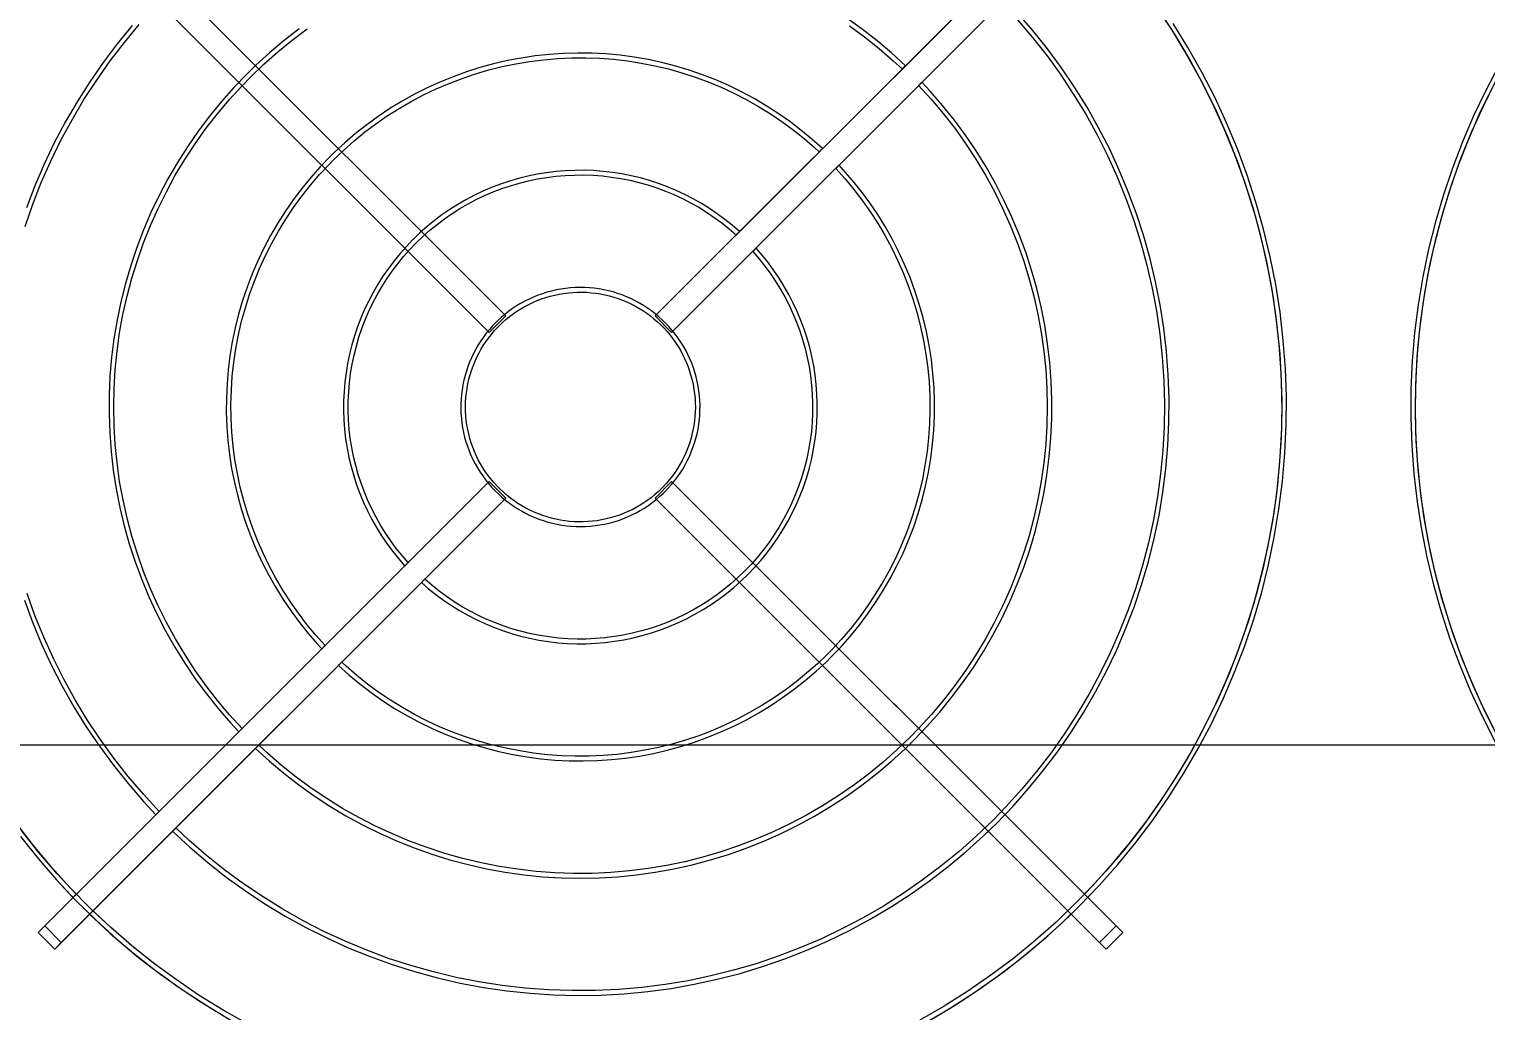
# Model space of a CAD drawing. Header units: millimetres. Extents: x -21807 to 22087, y 36760 to 60640.
# Drawn here: x -6508 to -5887, y 59189 to 59608 of the extents above; entities that cross this region are included whole.
import ezdxf

# ---------------------------------------------------------------- set-up
doc = ezdxf.new("R2010")
doc.units = ezdxf.units.MM
for name, color, linetype, lineweight in [('A-ANNO-DIMS', 7, 'Continuous', 9), ('A-ANNO-DIMS-110', 7, 'Continuous', 9), ('M-EQPM', 7, 'Continuous', 5)]:
    doc.layers.add(name, color=color, linetype=linetype, lineweight=lineweight)
doc.styles.add('Arial_1', font='arial.ttf', dxfattribs={"width": 0.8, "height": 220})
doc.dimstyles.new('AK_DIM_2_0_Arial', dxfattribs={"dimscale": 304.8, "dimtxt": 224.457068, "dimasz": 0.180446, "dimexe": 0.360892, "dimexo": 0.360892, "dimgap": 0.036089, "dimtad": 1, "dimdec": 0, "dimzin": 0, "dimdsep": 46, "dimtxsty": 'Arial_1', "dimblk1": 'OBLIQUE', "dimblk2": 'OBLIQUE', "dimsah": 1, "dimcen": 0.09, "dimadec": 0, "dimazin": 0, "dimtfac": 1, "dimtdec": 4, "dimtix": 1, "dimtmove": 0, "dimatfit": 3, "dimfxl": 1, "dimtvp": 1, "dimtolj": 1, "dimtzin": 0, "dimarcsym": 2})

# ---------------------------------------------------------------- blocks, each defined once
blk = doc.blocks.new('DanNong_VRV - OD-A-1-1235631-MẶT BẰNG HỆ THỐNG GIÓ CẤP AHU')
at = {"layer": 'M-EQPM'}
for p, q in [((-666.65, 419.45), (-474.32, 227.11)), ((-474.32, 227.11), (-663.82, 416.62)), ((-410.68, 227.11), (-218.35, 419.45)), ((-221.18, 416.62), (-410.68, 227.11)), ((-481.39, 220.04), (-673.72, 412.38)), ((-211.28, 412.38), (-403.61, 220.04)), ((-670.9, 409.55), (-481.39, 220.04)), ((-403.61, 220.04), (-214.1, 409.55)), ((-474.32, 227.11), (-481.39, 220.04)), ((-474.32, 227.11), (-481.39, 220.04)), ((-403.61, 220.04), (-410.68, 227.11)), ((-410.68, 227.11), (-403.61, 220.04)), ((-673.72, -35.93), (-481.39, 156.4)), ((-481.39, 156.4), (-670.9, -33.1)), ((-474.32, 149.33), (-481.39, 156.4)), ((-481.39, 156.4), (-474.32, 149.33)), ((-403.61, 156.4), (-410.68, 149.33)), ((-403.61, 156.4), (-410.68, 149.33)), ((-214.1, -33.1), (-403.61, 156.4)), ((-403.61, 156.4), (-211.28, -35.93)), ((-474.32, 149.33), (-666.65, -43)), ((-663.82, -40.17), (-474.32, 149.33)), ((-218.35, -43), (-410.68, 149.33)), ((-410.68, 149.33), (-221.18, -40.17)), ((-670.9, -33.1), (-673.72, -35.93)), ((-673.72, -35.93), (-666.65, -43)), ((-673.72, -35.93), (-666.65, -43)), ((-670.9, -33.1), (-663.82, -40.17)), ((-670.9, -33.1), (-663.82, -40.17)), ((-214.1, -33.1), (-221.18, -40.17)), ((-214.1, -33.1), (-221.18, -40.17)), ((-218.35, -43), (-211.28, -35.93)), ((-211.28, -35.93), (-218.35, -43)), ((-211.28, -35.93), (-214.1, -33.1)), ((-666.65, -43), (-663.82, -40.17)), ((-221.18, -40.17), (-218.35, -43))]:
    blk.add_line(p, q, dxfattribs=at)
at = {"layer": 'M-EQPM', "flags": 128}
for points in [[(-229.66, -24.62), (-221.32, -15.94), (-213.33, -6.93), (-205.71, 2.39), (-198.47, 12.01), (-191.62, 21.91), (-185.17, 32.08), (-179.13, 42.49), (-173.51, 53.14), (-168.33, 64), (-163.58, 75.07), (-159.28, 86.31), (-155.43, 97.72), (-152.04, 109.27), (-149.11, 120.95), (-146.66, 132.74), (-144.68, 144.61), (-143.17, 156.56), (-142.14, 168.55), (-141.6, 180.58), (-141.53, 192.62), (-141.95, 204.65), (-142.85, 216.66), (-144.22, 228.62), (-146.08, 240.51), (-148.4, 252.32), (-151.2, 264.03), (-154.47, 275.62), (-158.19, 287.07), (-162.37, 298.36), (-167, 309.47), (-172.07, 320.39), (-177.57, 331.1), (-183.5, 341.58), (-189.84, 351.82)], [(-229.66, -24.62), (-221.32, -15.94), (-213.33, -6.93), (-205.71, 2.39), (-198.47, 12.01), (-191.62, 21.91), (-185.17, 32.08), (-179.13, 42.49), (-173.51, 53.14), (-168.33, 64), (-163.58, 75.07), (-159.28, 86.31), (-155.43, 97.72), (-152.04, 109.27), (-149.11, 120.95), (-146.66, 132.74), (-144.68, 144.61), (-143.17, 156.56), (-142.14, 168.55), (-141.6, 180.58), (-141.53, 192.62), (-141.95, 204.65), (-142.85, 216.66), (-144.22, 228.62), (-146.08, 240.51), (-148.4, 252.32), (-151.2, 264.03), (-154.47, 275.62), (-158.19, 287.07), (-162.37, 298.36), (-167, 309.47), (-172.07, 320.39), (-177.57, 331.1), (-183.5, 341.58), (-189.84, 351.82)], [(-195.08, 356.11), (-188.57, 346.08), (-182.46, 335.8), (-176.77, 325.28), (-171.5, 314.55), (-166.66, 303.61), (-162.27, 292.49), (-158.32, 281.2), (-154.83, 269.76), (-151.8, 258.19), (-149.24, 246.51), (-147.14, 234.74), (-145.52, 222.89), (-144.37, 210.98), (-143.7, 199.04), (-143.5, 187.08), (-143.79, 175.13), (-144.55, 163.19), (-145.79, 151.3), (-147.5, 139.46), (-149.69, 127.71), (-152.34, 116.04), (-155.46, 104.5), (-159.04, 93.09), (-163.07, 81.83), (-167.55, 70.74), (-172.47, 59.84), (-177.82, 49.14), (-183.59, 38.67), (-189.78, 28.43), (-196.37, 18.46), (-203.35, 8.75), (-210.72, -0.67), (-218.46, -9.79), (-226.56, -18.59), (-231.08, -23.2)], [(-195.08, 356.11), (-188.57, 346.08), (-182.46, 335.8), (-176.77, 325.28), (-171.5, 314.55), (-166.66, 303.61), (-162.27, 292.49), (-158.32, 281.2), (-154.83, 269.76), (-151.8, 258.19), (-149.24, 246.51), (-147.14, 234.74), (-145.52, 222.89), (-144.37, 210.98), (-143.7, 199.04), (-143.5, 187.08), (-143.79, 175.13), (-144.55, 163.19), (-145.79, 151.3), (-147.5, 139.46), (-149.69, 127.71), (-152.34, 116.04), (-155.46, 104.5), (-159.04, 93.09), (-163.07, 81.83), (-167.55, 70.74), (-172.47, 59.84), (-177.82, 49.14), (-183.59, 38.67), (-189.78, 28.43), (-196.37, 18.46), (-203.35, 8.75), (-210.72, -0.67), (-218.46, -9.79), (-226.56, -18.59), (-231.08, -23.2)], [(-681.28, 4.96), (-673.76, -4.44), (-665.87, -13.54), (-658.85, -21.05)], [(-681.28, 4.96), (-673.76, -4.44), (-665.87, -13.54), (-657.62, -22.31), (-649.03, -30.74), (-640.11, -38.82), (-630.87, -46.55), (-621.34, -53.89), (-611.51, -60.85), (-601.42, -67.41), (-591.07, -73.56)], [(-291.95, -72.42), (-281.64, -66.19), (-271.6, -59.55), (-261.83, -52.52), (-252.34, -45.1), (-243.17, -37.31), (-234.31, -29.16), (-229.66, -24.62)], [(-681.28, 4.96), (-673.76, -4.44), (-665.87, -13.54), (-657.62, -22.31), (-649.03, -30.74), (-640.11, -38.82), (-630.87, -46.55), (-621.34, -53.89), (-611.51, -60.85), (-601.42, -67.41), (-591.07, -73.56)], [(-291.95, -72.42), (-281.64, -66.19), (-271.6, -59.55), (-261.83, -52.52), (-252.34, -45.1), (-243.17, -37.31), (-234.31, -29.16), (-229.66, -24.62)], [(-231.08, -23.2), (-239.7, -31.49), (-248.65, -39.42), (-257.91, -46.99), (-267.46, -54.19), (-277.29, -60.99), (-287.39, -67.4), (-297.74, -73.4)], [(-584.43, -74.94), (-594.84, -69.06), (-605.01, -62.76), (-614.91, -56.06), (-624.54, -48.97), (-633.88, -41.5), (-642.92, -33.66), (-651.63, -25.47), (-660.01, -16.94), (-668.04, -8.08), (-675.71, 1.1), (-683, 10.58)], [(-231.08, -23.2), (-239.7, -31.49), (-248.65, -39.42), (-257.91, -46.99), (-267.46, -54.19), (-277.29, -60.99), (-287.39, -67.4), (-297.74, -73.4)], [(-584.43, -74.94), (-594.84, -69.06), (-605.01, -62.76), (-614.91, -56.06), (-624.54, -48.97), (-633.88, -41.5), (-642.92, -33.66), (-651.63, -25.47), (-660.01, -16.94), (-668.04, -8.08), (-675.71, 1.1), (-683, 10.58)], [(-657.43, -19.64), (-665.57, -10.88), (-673.35, -1.8), (-680.77, 7.59)], [(-229.66, -24.62), (-221.32, -15.94), (-213.33, -6.93), (-205.71, 2.39), (-198.47, 12.01), (-191.62, 21.91), (-185.17, 32.08), (-179.13, 42.49), (-173.51, 53.14), (-168.33, 64), (-163.58, 75.07), (-159.28, 86.31), (-155.43, 97.72), (-152.04, 109.27), (-149.11, 120.95), (-146.66, 132.74), (-144.68, 144.61), (-143.17, 156.56), (-142.14, 168.55), (-141.6, 180.58), (-141.53, 192.62), (-141.95, 204.65), (-142.85, 216.66), (-144.22, 228.62), (-146.08, 240.51), (-148.4, 252.32), (-151.2, 264.03), (-154.47, 275.62), (-158.19, 287.07), (-162.37, 298.36), (-167, 309.47), (-172.07, 320.39), (-177.57, 331.1), (-183.5, 341.58), (-189.84, 351.82)], [(-50.87, 333.95), (-56.49, 323.3), (-61.67, 312.44), (-66.42, 301.38), (-70.72, 290.13), (-74.57, 278.73), (-77.96, 267.17), (-80.89, 255.49), (-83.34, 243.71), (-85.32, 231.83), (-86.83, 219.89), (-87.86, 207.89), (-88.4, 195.87), (-88.47, 183.83), (-88.05, 171.8), (-87.15, 159.79), (-85.78, 147.83), (-83.92, 135.93), (-81.6, 124.12), (-78.8, 112.41), (-75.53, 100.82), (-71.81, 89.38), (-67.63, 78.09), (-63, 66.97), (-57.93, 56.05), (-52.43, 45.34)], [(-50.87, 333.95), (-56.49, 323.3), (-61.67, 312.44), (-66.42, 301.38), (-70.72, 290.13), (-74.57, 278.73), (-77.96, 267.17), (-80.89, 255.49), (-83.34, 243.71), (-85.32, 231.83), (-86.83, 219.89), (-87.86, 207.89), (-88.4, 195.87), (-88.47, 183.83), (-88.05, 171.8), (-87.15, 159.79), (-85.78, 147.83), (-83.92, 135.93), (-81.6, 124.12), (-78.8, 112.41), (-75.53, 100.82), (-71.81, 89.38), (-67.63, 78.09), (-63, 66.97), (-57.93, 56.05), (-52.43, 45.34)], [(-50.87, 333.95), (-56.49, 323.3), (-61.67, 312.44), (-66.42, 301.38), (-70.72, 290.13), (-74.57, 278.73), (-77.96, 267.17), (-80.89, 255.49), (-83.34, 243.71), (-85.32, 231.83), (-86.83, 219.89), (-87.86, 207.89), (-88.4, 195.87), (-88.47, 183.83), (-88.05, 171.8), (-87.15, 159.79), (-85.78, 147.83), (-83.92, 135.93), (-81.6, 124.12), (-78.8, 112.41), (-75.53, 100.82), (-71.81, 89.38), (-67.63, 78.09), (-63, 66.97), (-57.93, 56.05), (-52.43, 45.34)], [(-53.23, 51.16), (-58.5, 61.9), (-63.34, 72.84), (-67.73, 83.96), (-71.68, 95.25), (-75.17, 106.69), (-78.2, 118.26), (-80.76, 129.94), (-82.86, 141.71), (-84.48, 153.56), (-85.63, 165.46), (-86.3, 177.4), (-86.5, 189.36), (-86.21, 201.32), (-85.45, 213.25), (-84.21, 225.15), (-82.5, 236.98), (-80.31, 248.74), (-77.66, 260.4), (-74.54, 271.95), (-70.96, 283.36), (-66.93, 294.62), (-62.45, 305.71), (-57.53, 316.61), (-52.18, 327.3)], [(-53.23, 51.16), (-58.5, 61.9), (-63.34, 72.84), (-67.73, 83.96), (-71.68, 95.25), (-75.17, 106.69), (-78.2, 118.26), (-80.76, 129.94), (-82.86, 141.71), (-84.48, 153.56), (-85.63, 165.46), (-86.3, 177.4), (-86.5, 189.36), (-86.21, 201.32), (-85.45, 213.25), (-84.21, 225.15), (-82.5, 236.98), (-80.31, 248.74), (-77.66, 260.4), (-74.54, 271.95), (-70.96, 283.36), (-66.93, 294.62), (-62.45, 305.71), (-57.53, 316.61), (-52.18, 327.3)], [(-51.5, 47.86), (-56.91, 58.52), (-61.88, 69.4), (-66.41, 80.47), (-70.49, 91.71), (-74.13, 103.1), (-77.3, 114.63), (-80.01, 126.28), (-82.26, 138.03), (-84.03, 149.85), (-85.33, 161.74), (-86.15, 173.67), (-86.49, 185.63), (-86.35, 197.59), (-85.74, 209.53), (-84.65, 221.44), (-83.08, 233.3), (-81.04, 245.08), (-78.54, 256.77), (-75.56, 268.36), (-72.13, 279.81), (-68.24, 291.12), (-63.9, 302.27), (-59.12, 313.23), (-53.9, 323.99)], [(-197.2, 359.19), (-190.56, 349.24), (-184.32, 339.04), (-178.5, 328.59), (-173.09, 317.92), (-168.12, 307.04), (-163.59, 295.98), (-159.51, 284.74), (-155.87, 273.34), (-152.7, 261.81), (-149.99, 250.16), (-147.74, 238.42), (-145.97, 226.59), (-144.67, 214.7), (-143.85, 202.77), (-143.51, 190.82), (-143.65, 178.86), (-144.26, 166.91), (-145.35, 155.01), (-146.92, 143.15), (-148.96, 131.36), (-151.46, 119.67), (-154.44, 108.09), (-157.87, 96.63), (-161.76, 85.32), (-166.1, 74.18), (-170.88, 63.22), (-176.1, 52.46), (-181.74, 41.91), (-187.8, 31.6), (-194.27, 21.54), (-201.13, 11.75), (-208.38, 2.24), (-216.01, -6.98), (-224, -15.88), (-231.08, -23.2)], [(-303.95, 333.84), (-309.89, 339.27), (-316.03, 344.45), (-322.38, 349.38), (-328.92, 354.06)], [(-562.45, 349.51), (-568.81, 344.58), (-574.96, 339.4), (-580.9, 333.99), (-584.63, 330.35)], [(-583.21, 328.94), (-577.47, 334.45), (-571.52, 339.73), (-565.36, 344.77), (-559, 349.56)], [(-327.75, 350.81), (-321.34, 346.09), (-315.12, 341.12), (-309.11, 335.9), (-305.37, 332.43)], [(-633.6, 350.96), (-639.95, 343.18), (-645.99, 335.16), (-651.71, 326.91), (-657.09, 318.43), (-662.12, 309.75), (-666.8, 300.87), (-671.13, 291.81), (-675.09, 282.58), (-678.68, 273.2)], [(-679.58, 105.8), (-676.09, 96.38), (-672.23, 87.11), (-668.01, 78.01), (-663.42, 69.08), (-658.48, 60.34), (-653.19, 51.8), (-647.57, 43.49), (-641.62, 35.4), (-635.35, 27.56), (-628.77, 19.98), (-623.48, 14.31)], [(-622.07, 15.72), (-628.82, 23.04), (-635.28, 30.63), (-641.43, 38.46), (-647.26, 46.54), (-652.76, 54.84), (-657.93, 63.35), (-662.75, 72.07), (-667.22, 80.97), (-671.33, 90.04), (-675.07, 99.27), (-678.44, 108.64)], [(-679.27, 265.29), (-676, 274.7), (-672.36, 283.97), (-668.34, 293.08), (-663.97, 302.03), (-659.24, 310.8), (-654.17, 319.36), (-648.75, 327.72), (-643.01, 335.86), (-636.95, 343.76), (-630.57, 351.41)], [(-256.18, 353.4), (-249.72, 345.82), (-243.57, 337.98), (-237.74, 329.91), (-232.24, 321.61), (-227.07, 313.09), (-222.25, 304.38), (-217.78, 295.48), (-213.67, 286.41), (-209.93, 277.18), (-206.56, 267.81), (-203.57, 258.31), (-200.95, 248.7), (-198.73, 238.99), (-196.89, 229.2), (-195.45, 219.34), (-194.41, 209.44), (-193.76, 199.5), (-193.5, 189.55), (-193.65, 179.59), (-194.19, 169.64), (-195.14, 159.73), (-196.47, 149.86), (-198.2, 140.05), (-200.33, 130.32), (-202.83, 120.68), (-205.73, 111.15), (-209, 101.75), (-212.64, 92.48), (-216.66, 83.36), (-221.03, 74.42), (-225.76, 65.65), (-230.83, 57.08), (-236.25, 48.72), (-241.99, 40.58), (-248.05, 32.68), (-254.43, 25.03), (-261.11, 17.64), (-266.43, 12.15)], [(-265.02, 10.74), (-258.06, 17.98), (-251.4, 25.49), (-245.05, 33.26), (-239.01, 41.28), (-233.29, 49.54), (-227.91, 58.01), (-222.88, 66.7), (-218.2, 75.58), (-213.87, 84.64), (-209.91, 93.86), (-206.32, 103.24), (-203.11, 112.75), (-200.29, 122.39), (-197.85, 132.13), (-195.8, 141.95), (-194.15, 151.86), (-192.89, 161.82), (-192.04, 171.82), (-191.58, 181.85), (-191.53, 191.89), (-191.87, 201.92), (-192.62, 211.93), (-193.77, 221.91), (-195.32, 231.83), (-197.26, 241.68), (-199.59, 251.44), (-202.31, 261.1), (-205.42, 270.65), (-208.91, 280.06), (-212.77, 289.33), (-216.99, 298.44), (-221.58, 307.37), (-226.52, 316.11), (-231.81, 324.64), (-237.43, 332.96), (-243.38, 341.04), (-249.65, 348.88), (-256.23, 356.47)], [(-339.32, 298.47), (-343.81, 302.51), (-348.46, 306.37), (-353.26, 310.03), (-358.2, 313.5), (-363.28, 316.77), (-368.49, 319.84), (-373.81, 322.69), (-379.24, 325.33), (-384.77, 327.75), (-390.4, 329.95), (-396.11, 331.92), (-401.89, 333.66), (-407.74, 335.17), (-413.64, 336.44), (-419.59, 337.48), (-425.58, 338.27), (-431.6, 338.83), (-437.63, 339.14), (-443.67, 339.22), (-449.7, 339.05), (-455.73, 338.64), (-461.73, 337.99), (-467.71, 337.1), (-473.64, 335.98), (-479.52, 334.61), (-485.35, 333.02), (-491.1, 331.19), (-496.78, 329.13), (-502.37, 326.84), (-507.87, 324.34), (-513.26, 321.62), (-518.54, 318.68), (-523.69, 315.53), (-528.72, 312.19), (-533.61, 308.64), (-538.35, 304.9), (-542.94, 300.97), (-547.37, 296.87), (-549.27, 295)], [(-547.86, 293.58), (-543.56, 297.71), (-539.1, 301.66), (-534.49, 305.44), (-529.73, 309.02), (-524.83, 312.41), (-519.8, 315.61), (-514.64, 318.59), (-509.37, 321.38), (-503.99, 323.94), (-498.51, 326.29), (-492.95, 328.42), (-487.3, 330.33), (-481.58, 332.01), (-475.8, 333.45), (-469.97, 334.67), (-464.09, 335.65), (-458.18, 336.4), (-452.24, 336.9), (-446.28, 337.17), (-440.32, 337.21), (-434.37, 337), (-428.43, 336.56), (-422.5, 335.87), (-416.62, 334.96), (-410.77, 333.8), (-404.97, 332.42), (-399.24, 330.8), (-393.57, 328.96), (-387.98, 326.89), (-382.48, 324.6), (-377.07, 322.09), (-371.77, 319.37), (-366.58, 316.43), (-361.52, 313.29), (-356.58, 309.96), (-351.78, 306.42), (-347.13, 302.7), (-342.63, 298.8), (-340.74, 297.06)], [(-584.63, 330.35), (-590.2, 324.55), (-595.53, 318.54), (-600.62, 312.31), (-605.46, 305.89), (-610.03, 299.28), (-614.34, 292.49), (-618.37, 285.54), (-622.12, 278.43), (-625.59, 271.17), (-628.76, 263.78), (-631.63, 256.28), (-634.2, 248.66), (-636.46, 240.94), (-638.42, 233.14), (-640.06, 225.27), (-641.38, 217.34), (-642.38, 209.37), (-643.07, 201.36), (-643.44, 193.33), (-643.48, 185.29), (-643.2, 177.25), (-642.6, 169.24), (-641.68, 161.25), (-640.44, 153.31), (-638.89, 145.42), (-637.02, 137.6), (-634.84, 129.86), (-632.35, 122.22), (-629.56, 114.68), (-626.47, 107.25), (-623.09, 99.96), (-619.41, 92.81), (-615.45, 85.81), (-611.22, 78.98), (-606.72, 72.32), (-601.95, 65.84), (-596.93, 59.57), (-591.66, 53.49), (-588.12, 49.67)], [(-586.71, 51.09), (-592.07, 56.96), (-597.2, 63.05), (-602.08, 69.34), (-606.71, 75.81), (-611.08, 82.47), (-615.17, 89.3), (-618.99, 96.28), (-622.52, 103.41), (-625.77, 110.68), (-628.72, 118.07), (-631.38, 125.57), (-633.74, 133.18), (-635.78, 140.87), (-637.52, 148.63), (-638.95, 156.47), (-640.06, 164.35), (-640.86, 172.27), (-641.34, 180.21), (-641.5, 188.17), (-641.34, 196.13), (-640.87, 204.07), (-640.08, 211.99), (-638.97, 219.87), (-637.54, 227.71), (-635.81, 235.47), (-633.76, 243.17), (-631.41, 250.77), (-628.76, 258.27), (-625.81, 265.67), (-622.57, 272.94), (-619.04, 280.07), (-615.22, 287.06), (-611.13, 293.88), (-606.77, 300.54), (-602.15, 307.02), (-597.27, 313.31), (-592.14, 319.4), (-586.78, 325.28), (-583.21, 328.94)], [(-298.29, 325.36), (-292.93, 319.48), (-287.8, 313.39), (-282.92, 307.11), (-278.29, 300.63), (-273.92, 293.97), (-269.83, 287.15), (-266.01, 280.16), (-262.48, 273.03), (-259.23, 265.77), (-256.28, 258.38), (-253.62, 250.87), (-251.26, 243.27), (-249.22, 235.58), (-247.48, 227.81), (-246.05, 219.98), (-244.94, 212.1), (-244.14, 204.18), (-243.66, 196.23), (-243.5, 188.28), (-243.66, 180.32), (-244.13, 172.37), (-244.92, 164.45), (-246.03, 156.57), (-247.46, 148.74), (-249.19, 140.97), (-251.24, 133.28), (-253.59, 125.67), (-256.24, 118.17), (-259.19, 110.78), (-262.43, 103.51), (-265.96, 96.38), (-269.78, 89.39), (-273.87, 82.56), (-278.23, 75.9), (-282.85, 69.42), (-287.73, 63.13), (-292.86, 57.05), (-298.22, 51.17), (-301.79, 47.51)], [(-300.37, 46.09), (-294.8, 51.89), (-289.47, 57.91), (-284.38, 64.13), (-279.54, 70.55), (-274.97, 77.16), (-270.66, 83.95), (-266.63, 90.91), (-262.88, 98.02), (-259.41, 105.27), (-256.24, 112.66), (-253.37, 120.17), (-250.8, 127.79), (-248.54, 135.5), (-246.58, 143.3), (-244.94, 151.17), (-243.62, 159.1), (-242.62, 167.08), (-241.93, 175.09), (-241.56, 183.12), (-241.52, 191.16), (-241.8, 199.19), (-242.4, 207.21), (-243.32, 215.2), (-244.56, 223.14), (-246.11, 231.03), (-247.98, 238.85), (-250.16, 246.58), (-252.65, 254.23), (-255.44, 261.77), (-258.53, 269.19), (-261.91, 276.48), (-265.59, 283.63), (-269.55, 290.63), (-273.78, 297.47), (-278.28, 304.13), (-283.05, 310.6), (-288.07, 316.88), (-293.34, 322.95), (-296.88, 326.77)], [(-549.27, 295), (-553.46, 290.64), (-557.46, 286.12), (-561.29, 281.45), (-564.92, 276.62), (-568.36, 271.65), (-571.59, 266.56), (-574.62, 261.33), (-577.44, 255.99), (-580.04, 250.54), (-582.42, 244.99), (-584.58, 239.35), (-586.51, 233.62), (-588.21, 227.83), (-589.68, 221.97), (-590.91, 216.06), (-591.91, 210.1), (-592.66, 204.11), (-593.18, 198.09), (-593.45, 192.06), (-593.48, 186.02), (-593.27, 179.98), (-592.82, 173.96), (-592.13, 167.96), (-591.2, 161.99), (-590.04, 156.07), (-588.63, 150.19), (-586.99, 144.38), (-585.13, 138.64), (-583.03, 132.97), (-580.71, 127.4), (-578.16, 121.92), (-575.4, 116.55), (-572.43, 111.29), (-569.25, 106.15), (-565.87, 101.15), (-562.29, 96.29), (-558.51, 91.57), (-554.56, 87.01), (-552.75, 85.04)], [(-551.34, 86.46), (-555.32, 90.89), (-559.12, 95.48), (-562.73, 100.22), (-566.16, 105.1), (-569.38, 110.11), (-572.41, 115.25), (-575.22, 120.5), (-577.82, 125.86), (-580.21, 131.32), (-582.37, 136.87), (-584.31, 142.51), (-586.03, 148.22), (-587.51, 153.99), (-588.77, 159.81), (-589.79, 165.69), (-590.57, 171.59), (-591.12, 177.53), (-591.42, 183.48), (-591.5, 189.44), (-591.33, 195.4), (-590.92, 201.34), (-590.28, 207.27), (-589.4, 213.16), (-588.28, 219.02), (-586.94, 224.82), (-585.36, 230.57), (-583.55, 236.25), (-581.52, 241.85), (-579.26, 247.36), (-576.79, 252.79), (-574.1, 258.1), (-571.2, 263.31), (-568.09, 268.4), (-564.78, 273.36), (-561.28, 278.18), (-557.59, 282.86), (-553.71, 287.38), (-549.66, 291.75), (-547.86, 293.58)], [(-374.71, 263.09), (-377.75, 265.74), (-380.91, 268.27), (-384.16, 270.67), (-387.5, 272.93), (-390.93, 275.06), (-394.44, 277.06), (-398.04, 278.91), (-401.7, 280.61), (-405.42, 282.17), (-409.21, 283.58), (-413.05, 284.83), (-416.94, 285.93), (-420.87, 286.88), (-424.83, 287.66), (-428.82, 288.29), (-432.83, 288.76), (-436.86, 289.06), (-440.9, 289.21), (-444.94, 289.19), (-448.97, 289.01), (-453, 288.68), (-457.01, 288.18), (-460.99, 287.52), (-464.95, 286.7), (-468.87, 285.72), (-472.75, 284.59), (-476.57, 283.3), (-480.35, 281.86), (-484.06, 280.27), (-487.71, 278.54), (-491.29, 276.66), (-494.78, 274.64), (-498.2, 272.48), (-501.52, 270.18), (-504.75, 267.76), (-507.88, 265.2), (-510.91, 262.53), (-513.83, 259.73), (-513.92, 259.64)], [(-512.5, 258.23), (-509.65, 260.97), (-506.69, 263.6), (-503.62, 266.1), (-500.46, 268.48), (-497.2, 270.74), (-493.86, 272.86), (-490.43, 274.85), (-486.93, 276.69), (-483.36, 278.4), (-479.72, 279.96), (-476.02, 281.38), (-472.27, 282.64), (-468.47, 283.76), (-464.63, 284.72), (-460.75, 285.53), (-456.84, 286.18), (-452.92, 286.67), (-448.97, 287.01), (-445.01, 287.19), (-441.05, 287.21), (-437.1, 287.07), (-433.15, 286.78), (-429.21, 286.33), (-425.3, 285.72), (-421.42, 284.95), (-417.57, 284.03), (-413.75, 282.96), (-409.99, 281.73), (-406.28, 280.36), (-402.62, 278.83), (-399.03, 277.17), (-395.51, 275.36), (-392.06, 273.41), (-388.69, 271.32), (-385.41, 269.11), (-382.22, 266.76), (-379.13, 264.29), (-376.14, 261.69), (-376.12, 261.67)], [(-333.66, 289.99), (-329.68, 285.55), (-325.88, 280.96), (-322.27, 276.23), (-318.84, 271.35), (-315.62, 266.34), (-312.59, 261.2), (-309.78, 255.95), (-307.18, 250.58), (-304.79, 245.12), (-302.63, 239.57), (-300.69, 233.94), (-298.97, 228.23), (-297.49, 222.46), (-296.23, 216.63), (-295.21, 210.76), (-294.43, 204.85), (-293.88, 198.92), (-293.58, 192.97), (-293.5, 187.01), (-293.67, 181.05), (-294.08, 175.1), (-294.72, 169.18), (-295.6, 163.28), (-296.72, 157.43), (-298.06, 151.62), (-299.64, 145.88), (-301.45, 140.2), (-303.48, 134.6), (-305.74, 129.08), (-308.21, 123.66), (-310.9, 118.34), (-313.8, 113.13), (-316.91, 108.05), (-320.22, 103.09), (-323.72, 98.27), (-327.41, 93.59), (-331.29, 89.06), (-335.34, 84.69), (-337.14, 82.86)], [(-335.73, 81.45), (-331.54, 85.8), (-327.54, 90.32), (-323.71, 95), (-320.08, 99.82), (-316.64, 104.79), (-313.41, 109.89), (-310.38, 115.11), (-307.56, 120.46), (-304.96, 125.91), (-302.58, 131.46), (-300.42, 137.1), (-298.49, 142.82), (-296.79, 148.62), (-295.32, 154.47), (-294.09, 160.39), (-293.09, 166.34), (-292.34, 172.34), (-291.82, 178.35), (-291.55, 184.39), (-291.52, 190.43), (-291.73, 196.46), (-292.18, 202.49), (-292.87, 208.49), (-293.8, 214.45), (-294.96, 220.38), (-296.37, 226.25), (-298.01, 232.07), (-299.87, 237.81), (-301.97, 243.47), (-304.29, 249.05), (-306.84, 254.53), (-309.6, 259.9), (-312.57, 265.16), (-315.75, 270.29), (-319.13, 275.29), (-322.71, 280.16), (-326.49, 284.87), (-330.44, 289.44), (-332.25, 291.4)], [(-513.92, 259.64), (-516.72, 256.73), (-519.4, 253.7), (-521.95, 250.58), (-524.38, 247.35), (-526.68, 244.03), (-528.85, 240.62), (-530.87, 237.12), (-532.76, 233.55), (-534.5, 229.9), (-536.09, 226.19), (-537.54, 222.42), (-538.83, 218.59), (-539.96, 214.71), (-540.95, 210.8), (-541.77, 206.84), (-542.43, 202.86), (-542.94, 198.85), (-543.28, 194.82), (-543.47, 190.79), (-543.49, 186.75), (-543.35, 182.71), (-543.05, 178.68), (-542.59, 174.67), (-541.96, 170.68), (-541.18, 166.71), (-540.24, 162.78), (-539.15, 158.9), (-537.9, 155.05), (-536.5, 151.27), (-534.94, 147.54), (-533.24, 143.87), (-531.4, 140.28), (-529.41, 136.76), (-527.28, 133.33), (-525.02, 129.98), (-522.62, 126.73), (-520.1, 123.57), (-517.45, 120.52), (-517.37, 120.43)], [(-515.95, 121.84), (-518.55, 124.83), (-521.02, 127.93), (-523.37, 131.11), (-525.59, 134.39), (-527.67, 137.76), (-529.62, 141.21), (-531.43, 144.73), (-533.1, 148.32), (-534.62, 151.97), (-536, 155.69), (-537.23, 159.45), (-538.3, 163.26), (-539.22, 167.11), (-539.99, 171), (-540.6, 174.91), (-541.05, 178.84), (-541.35, 182.79), (-541.49, 186.75), (-541.47, 190.71), (-541.29, 194.67), (-540.95, 198.61), (-540.46, 202.54), (-539.81, 206.45), (-539, 210.32), (-538.04, 214.16), (-536.93, 217.96), (-535.66, 221.72), (-534.25, 225.41), (-532.69, 229.05), (-530.98, 232.63), (-529.14, 236.13), (-527.15, 239.56), (-525.03, 242.9), (-522.78, 246.16), (-520.4, 249.32), (-517.89, 252.39), (-515.27, 255.35), (-512.52, 258.21), (-512.5, 258.23)], [(-371.08, 116.8), (-368.28, 119.72), (-365.6, 122.74), (-363.05, 125.87), (-360.62, 129.1), (-358.32, 132.42), (-356.15, 135.83), (-354.13, 139.32), (-352.24, 142.9), (-350.5, 146.54), (-348.91, 150.25), (-347.46, 154.03), (-346.17, 157.85), (-345.04, 161.73), (-344.05, 165.65), (-343.23, 169.6), (-342.57, 173.59), (-342.06, 177.6), (-341.72, 181.62), (-341.53, 185.66), (-341.51, 189.7), (-341.65, 193.73), (-341.95, 197.76), (-342.41, 201.78), (-343.04, 205.77), (-343.82, 209.73), (-344.76, 213.66), (-345.85, 217.55), (-347.1, 221.39), (-348.5, 225.18), (-350.06, 228.91), (-351.76, 232.57), (-353.6, 236.17), (-355.59, 239.68), (-357.72, 243.12), (-359.98, 246.46), (-362.38, 249.72), (-364.9, 252.87), (-367.55, 255.92), (-367.63, 256.02)], [(-369.05, 254.6), (-366.45, 251.61), (-363.98, 248.52), (-361.63, 245.33), (-359.41, 242.05), (-357.33, 238.69), (-355.38, 235.24), (-353.57, 231.72), (-351.9, 228.13), (-350.38, 224.47), (-349, 220.76), (-347.77, 216.99), (-346.7, 213.18), (-345.78, 209.33), (-345.01, 205.45), (-344.4, 201.53), (-343.95, 197.6), (-343.65, 193.65), (-343.51, 189.69), (-343.53, 185.74), (-343.71, 181.78), (-344.05, 177.83), (-344.54, 173.91), (-345.19, 170), (-346, 166.12), (-346.96, 162.28), (-348.07, 158.48), (-349.34, 154.73), (-350.75, 151.03), (-352.31, 147.39), (-354.02, 143.82), (-355.86, 140.31), (-357.85, 136.89), (-359.97, 133.54), (-362.22, 130.29), (-364.6, 127.12), (-367.11, 124.06), (-369.73, 121.09), (-372.48, 118.24), (-372.5, 118.22)], [(-406.44, 152.16), (-405.02, 153.63), (-403.67, 155.16), (-402.38, 156.74), (-401.15, 158.37), (-399.99, 160.04), (-398.9, 161.77), (-397.88, 163.53), (-396.92, 165.33), (-396.05, 167.18), (-395.24, 169.05), (-394.51, 170.96), (-393.86, 172.89), (-393.29, 174.85), (-392.79, 176.82), (-392.37, 178.82), (-392.04, 180.83), (-391.78, 182.86), (-391.61, 184.89), (-391.52, 186.93), (-391.51, 188.97), (-391.58, 191.01), (-391.73, 193.04), (-391.96, 195.07), (-392.28, 197.08), (-392.67, 199.08), (-393.14, 201.07), (-393.7, 203.03), (-394.33, 204.97), (-395.04, 206.88), (-395.82, 208.77), (-396.68, 210.62), (-397.61, 212.43), (-398.62, 214.21), (-399.69, 215.94), (-400.83, 217.63), (-402.04, 219.27), (-403.32, 220.87), (-404.65, 222.41), (-406.05, 223.89), (-407.51, 225.32), (-409.02, 226.69), (-410.58, 228), (-412.2, 229.25), (-413.86, 230.42), (-415.57, 231.54), (-417.33, 232.58), (-419.12, 233.55), (-420.95, 234.45), (-422.82, 235.27), (-424.72, 236.02), (-426.64, 236.69), (-428.59, 237.29), (-430.57, 237.81), (-432.56, 238.24), (-434.57, 238.6), (-436.59, 238.88), (-438.62, 239.07), (-440.65, 239.19), (-442.69, 239.22), (-444.73, 239.17), (-446.77, 239.04), (-448.8, 238.83), (-450.82, 238.54), (-452.82, 238.17), (-454.81, 237.71), (-456.78, 237.18), (-458.73, 236.57), (-460.65, 235.88), (-462.54, 235.12), (-464.4, 234.28), (-466.22, 233.37), (-468.01, 232.38), (-469.75, 231.33), (-471.46, 230.2), (-473.11, 229.01), (-474.72, 227.76), (-476.27, 226.44), (-477.78, 225.06), (-478.56, 224.28)], [(-477.15, 222.87), (-475.73, 224.23), (-474.27, 225.53), (-472.75, 226.77), (-471.19, 227.95), (-469.57, 229.06), (-467.92, 230.11), (-466.22, 231.1), (-464.49, 232.01), (-462.72, 232.86), (-460.92, 233.63), (-459.09, 234.33), (-457.23, 234.96), (-455.35, 235.51), (-453.45, 235.98), (-451.53, 236.38), (-449.6, 236.71), (-447.65, 236.95), (-445.7, 237.12), (-443.74, 237.21), (-441.78, 237.22), (-439.83, 237.15), (-437.87, 237), (-435.92, 236.78), (-433.99, 236.48), (-432.07, 236.1), (-430.16, 235.64), (-428.27, 235.11), (-426.41, 234.51), (-424.57, 233.82), (-422.76, 233.07), (-420.98, 232.25), (-419.24, 231.35), (-417.53, 230.39), (-415.87, 229.35), (-414.24, 228.26), (-412.67, 227.09), (-411.14, 225.87), (-409.66, 224.59), (-408.23, 223.24), (-406.85, 221.84), (-405.54, 220.39), (-404.28, 218.89), (-403.09, 217.34), (-401.95, 215.74), (-400.89, 214.09), (-399.88, 212.41), (-398.95, 210.68), (-398.09, 208.92), (-397.3, 207.13), (-396.58, 205.31), (-395.93, 203.46), (-395.36, 201.58), (-394.86, 199.69), (-394.44, 197.77), (-394.1, 195.84), (-393.83, 193.9), (-393.64, 191.95), (-393.53, 190), (-393.5, 188.04), (-393.55, 186.08), (-393.67, 184.12), (-393.88, 182.17), (-394.16, 180.23), (-394.51, 178.31), (-394.95, 176.39), (-395.46, 174.5), (-396.05, 172.63), (-396.71, 170.79), (-397.44, 168.97), (-398.25, 167.18), (-399.12, 165.43), (-400.07, 163.71), (-401.08, 162.04), (-402.16, 160.4), (-403.31, 158.81), (-404.52, 157.27), (-405.78, 155.77), (-407.11, 154.33), (-407.85, 153.57)], [(-478.56, 224.28), (-479.98, 222.81), (-481.33, 221.29), (-482.62, 219.71), (-483.85, 218.08), (-485.01, 216.4), (-486.1, 214.68), (-487.12, 212.91), (-488.08, 211.11), (-488.95, 209.27), (-489.76, 207.39), (-490.49, 205.49), (-491.14, 203.56), (-491.71, 201.6), (-492.21, 199.62), (-492.63, 197.62), (-492.96, 195.61), (-493.22, 193.59), (-493.39, 191.56), (-493.48, 189.52), (-493.49, 187.48), (-493.42, 185.44), (-493.27, 183.41), (-493.04, 181.38), (-492.72, 179.36), (-492.33, 177.36), (-491.86, 175.38), (-491.3, 173.41), (-490.67, 171.47), (-489.96, 169.56), (-489.18, 167.68), (-488.32, 165.83), (-487.39, 164.01), (-486.38, 162.24), (-485.31, 160.5), (-484.17, 158.81), (-482.96, 157.17), (-481.68, 155.58), (-480.35, 154.04), (-478.95, 152.55), (-477.49, 151.12), (-475.98, 149.75), (-474.42, 148.44), (-472.8, 147.2), (-471.14, 146.02), (-469.43, 144.91), (-467.67, 143.87), (-465.88, 142.9), (-464.05, 142), (-462.18, 141.17), (-460.28, 140.42), (-458.36, 139.75), (-456.41, 139.16), (-454.43, 138.64), (-452.44, 138.2), (-450.43, 137.84), (-448.41, 137.57), (-446.38, 137.37), (-444.35, 137.26), (-442.31, 137.22), (-440.27, 137.27), (-438.23, 137.4), (-436.2, 137.61), (-434.18, 137.91), (-432.18, 138.28), (-430.19, 138.73), (-428.22, 139.26), (-426.27, 139.87), (-424.35, 140.56), (-422.46, 141.32), (-420.6, 142.16), (-418.78, 143.08), (-416.99, 144.06), (-415.25, 145.12), (-413.54, 146.24), (-411.89, 147.43), (-410.28, 148.69), (-408.73, 150.01), (-407.22, 151.39), (-406.44, 152.16)], [(-407.85, 153.57), (-409.27, 152.22), (-410.73, 150.92), (-412.25, 149.68), (-413.81, 148.5), (-415.43, 147.38), (-417.08, 146.33), (-418.78, 145.35), (-420.51, 144.43), (-422.28, 143.59), (-424.08, 142.82), (-425.91, 142.12), (-427.77, 141.49), (-429.65, 140.94), (-431.55, 140.46), (-433.47, 140.06), (-435.4, 139.74), (-437.35, 139.49), (-439.3, 139.33), (-441.26, 139.24), (-443.22, 139.23), (-445.17, 139.3), (-447.13, 139.44), (-449.08, 139.67), (-451.01, 139.97), (-452.93, 140.35), (-454.84, 140.8), (-456.73, 141.33), (-458.59, 141.94), (-460.43, 142.62), (-462.24, 143.37), (-464.02, 144.2), (-465.76, 145.09), (-467.47, 146.06), (-469.13, 147.09), (-470.76, 148.19), (-472.33, 149.35), (-473.86, 150.58), (-475.34, 151.86), (-476.77, 153.2), (-478.15, 154.6), (-479.46, 156.05), (-480.72, 157.56), (-481.91, 159.11), (-483.05, 160.71), (-484.11, 162.35), (-485.12, 164.04), (-486.05, 165.76), (-486.91, 167.52), (-487.7, 169.31), (-488.42, 171.14), (-489.07, 172.99), (-489.64, 174.86), (-490.14, 176.76), (-490.56, 178.67), (-490.9, 180.6), (-491.17, 182.54), (-491.36, 184.49), (-491.47, 186.45), (-491.5, 188.41), (-491.45, 190.37), (-491.33, 192.32), (-491.12, 194.27), (-490.84, 196.21), (-490.49, 198.14), (-490.05, 200.05), (-489.54, 201.94), (-488.95, 203.81), (-488.29, 205.66), (-487.56, 207.48), (-486.75, 209.26), (-485.88, 211.01), (-484.93, 212.73), (-483.92, 214.41), (-482.84, 216.04), (-481.69, 217.63), (-480.48, 219.18), (-479.22, 220.67), (-477.89, 222.11), (-477.15, 222.87)], [(-372.5, 118.22), (-375.35, 115.48), (-378.31, 112.85), (-381.38, 110.34), (-384.54, 107.96), (-387.8, 105.71), (-391.14, 103.59), (-394.57, 101.6), (-398.07, 99.75), (-401.64, 98.05), (-405.28, 96.48), (-408.98, 95.07), (-412.73, 93.8), (-416.53, 92.69), (-420.37, 91.73), (-424.25, 90.92), (-428.16, 90.27), (-432.08, 89.77), (-436.03, 89.43), (-439.99, 89.25), (-443.95, 89.23), (-447.9, 89.37), (-451.85, 89.67), (-455.79, 90.12), (-459.7, 90.73), (-463.58, 91.49), (-467.43, 92.41), (-471.25, 93.49), (-475.01, 94.71), (-478.72, 96.09), (-482.38, 97.61), (-485.97, 99.28), (-489.49, 101.09), (-492.94, 103.04), (-496.31, 105.12), (-499.59, 107.34), (-502.78, 109.69), (-505.87, 112.16), (-508.86, 114.75), (-508.88, 114.77)], [(-510.29, 113.36), (-507.25, 110.71), (-504.09, 108.18), (-500.84, 105.78), (-497.5, 103.51), (-494.07, 101.38), (-490.56, 99.39), (-486.96, 97.54), (-483.3, 95.83), (-479.58, 94.27), (-475.79, 92.87), (-471.95, 91.61), (-468.06, 90.51), (-464.13, 89.57), (-460.17, 88.78), (-456.18, 88.15), (-452.17, 87.69), (-448.14, 87.38), (-444.1, 87.24), (-440.06, 87.25), (-436.03, 87.43), (-432, 87.77), (-427.99, 88.27), (-424.01, 88.93), (-420.05, 89.75), (-416.13, 90.73), (-412.25, 91.86), (-408.43, 93.14), (-404.65, 94.58), (-400.94, 96.17), (-397.29, 97.91), (-393.71, 99.79), (-390.22, 101.81), (-386.8, 103.97), (-383.48, 106.26), (-380.25, 108.69), (-377.12, 111.24), (-374.09, 113.92), (-371.17, 116.71), (-371.08, 116.8)], [(-545.68, 77.97), (-541.19, 73.93), (-536.54, 70.08), (-531.74, 66.41), (-526.8, 62.94), (-521.72, 59.67), (-516.51, 56.61), (-511.19, 53.75), (-505.76, 51.11), (-500.23, 48.69), (-494.6, 46.5), (-488.89, 44.53), (-483.11, 42.79), (-477.26, 41.28), (-471.36, 40.01), (-465.41, 38.97), (-459.42, 38.17), (-453.4, 37.62), (-447.37, 37.3), (-441.33, 37.23), (-435.3, 37.39), (-429.27, 37.8), (-423.27, 38.45), (-417.29, 39.34), (-411.36, 40.47), (-405.48, 41.83), (-399.65, 43.43), (-393.9, 45.26), (-388.22, 47.32), (-382.63, 49.6), (-377.13, 52.11), (-371.74, 54.83), (-366.46, 57.76), (-361.31, 60.91), (-356.28, 64.26), (-351.39, 67.81), (-346.65, 71.55), (-342.06, 75.47), (-337.63, 79.58), (-335.73, 81.45)], [(-337.14, 82.86), (-341.44, 78.73), (-345.9, 74.78), (-350.51, 71.01), (-355.27, 67.42), (-360.17, 64.03), (-365.2, 60.84), (-370.36, 57.85), (-375.63, 55.07), (-381.01, 52.5), (-386.49, 50.15), (-392.05, 48.02), (-397.7, 46.12), (-403.42, 44.44), (-409.2, 42.99), (-415.03, 41.78), (-420.91, 40.79), (-426.82, 40.05), (-432.76, 39.54), (-438.72, 39.27), (-444.68, 39.24), (-450.63, 39.44), (-456.57, 39.89), (-462.5, 40.57), (-468.38, 41.49), (-474.23, 42.64), (-480.03, 44.03), (-485.76, 45.64), (-491.43, 47.49), (-497.02, 49.56), (-502.52, 51.85), (-507.93, 54.36), (-513.23, 57.08), (-518.42, 60.01), (-523.48, 63.15), (-528.42, 66.49), (-533.22, 70.02), (-537.87, 73.74), (-542.37, 77.65), (-544.26, 79.39)], [(-581.05, 42.6), (-575.11, 37.18), (-568.97, 32), (-562.62, 27.06), (-556.08, 22.39), (-549.36, 17.98), (-542.46, 13.84), (-535.41, 9.98), (-528.21, 6.41), (-520.87, 3.13), (-513.4, 0.14), (-505.83, -2.54), (-498.15, -4.92), (-490.38, -6.99), (-482.53, -8.75), (-474.63, -10.19), (-466.67, -11.32), (-458.67, -12.13), (-450.64, -12.61), (-442.6, -12.78), (-434.57, -12.62), (-426.54, -12.14), (-418.54, -11.34), (-410.58, -10.23), (-402.67, -8.79), (-394.82, -7.04), (-387.05, -4.98), (-379.37, -2.61), (-371.79, 0.07), (-364.32, 3.05), (-356.98, 6.32), (-349.78, 9.89), (-342.72, 13.74), (-335.82, 17.87), (-329.09, 22.27), (-322.55, 26.94), (-316.19, 31.86), (-310.04, 37.04), (-304.1, 42.46), (-300.37, 46.09)], [(-301.79, 47.51), (-307.53, 41.99), (-313.48, 36.71), (-319.64, 31.67), (-326, 26.89), (-332.55, 22.36), (-339.27, 18.09), (-346.15, 14.1), (-353.19, 10.39), (-360.38, 6.96), (-367.69, 3.82), (-375.12, 0.98), (-382.67, -1.57), (-390.3, -3.81), (-398.02, -5.74), (-405.82, -7.37), (-413.67, -8.68), (-421.56, -9.67), (-429.5, -10.35), (-437.45, -10.71), (-445.41, -10.76), (-453.36, -10.48), (-461.3, -9.89), (-469.2, -8.98), (-477.07, -7.75), (-484.88, -6.21), (-492.62, -4.36), (-500.28, -2.2), (-507.85, 0.26), (-515.31, 3.02), (-522.66, 6.08), (-529.88, 9.43), (-536.96, 13.07), (-543.89, 16.99), (-550.66, 21.18), (-557.25, 25.64), (-563.66, 30.36), (-569.88, 35.33), (-575.89, 40.55), (-579.63, 44.02)], [(-616.41, 7.24), (-609.04, 0.43), (-601.39, -6.08), (-593.5, -12.28), (-585.36, -18.16), (-576.99, -23.71), (-568.41, -28.91), (-559.62, -33.78), (-550.65, -38.28), (-541.51, -42.43), (-532.21, -46.2), (-522.76, -49.6), (-513.19, -52.62), (-503.5, -55.25), (-493.71, -57.5), (-483.85, -59.35), (-473.91, -60.8), (-463.93, -61.86), (-453.91, -62.52), (-443.87, -62.77), (-433.84, -62.63), (-423.81, -62.08), (-413.82, -61.13), (-403.87, -59.79), (-393.98, -58.04), (-384.17, -55.91), (-374.46, -53.38), (-364.85, -50.46), (-355.37, -47.17), (-346.02, -43.5), (-336.83, -39.45), (-327.81, -35.04), (-318.98, -30.28), (-310.34, -25.17), (-301.91, -19.71), (-293.71, -13.92), (-285.74, -7.81), (-278.03, -1.38), (-270.58, 5.34), (-265.02, 10.74)], [(-266.43, 12.15), (-273.61, 5.25), (-281.06, -1.35), (-288.77, -7.66), (-296.73, -13.65), (-304.92, -19.32), (-313.33, -24.65), (-321.95, -29.65), (-330.75, -34.29), (-339.74, -38.59), (-348.89, -42.51), (-358.2, -46.07), (-367.63, -49.26), (-377.19, -52.06), (-386.85, -54.48), (-396.6, -56.51), (-406.42, -58.15), (-416.3, -59.4), (-426.23, -60.25), (-436.18, -60.7), (-446.14, -60.75), (-456.09, -60.41), (-466.02, -59.66), (-475.91, -58.53), (-485.76, -56.99), (-495.53, -55.07), (-505.21, -52.75), (-514.8, -50.05), (-524.27, -46.97), (-533.61, -43.51), (-542.8, -39.68), (-551.84, -35.49), (-560.7, -30.94), (-569.37, -26.03), (-577.83, -20.79), (-586.08, -15.21), (-594.1, -9.31), (-601.88, -3.09), (-609.4, 3.44), (-615, 8.65)], [(-651.77, -28.12), (-642.96, -36.32), (-633.82, -44.15), (-624.37, -51.62), (-614.63, -58.7), (-604.62, -65.39), (-594.35, -71.67)], [(-295.24, -74.3), (-284.86, -68.2), (-274.73, -61.69), (-264.87, -54.78), (-255.3, -47.48), (-246.02, -39.81), (-237.06, -31.77), (-229.66, -24.62)], [(-231.08, -23.2), (-239.7, -31.49), (-248.65, -39.42), (-257.91, -46.99), (-267.46, -54.19), (-277.29, -60.99), (-287.39, -67.4), (-297.74, -73.4)], [(-584.43, -74.94), (-594.84, -69.06), (-605.01, -62.76), (-614.91, -56.06), (-624.54, -48.97), (-633.88, -41.5), (-642.92, -33.66), (-650.36, -26.71)]]:
    blk.add_lwpolyline(points, dxfattribs=at)
at = {"layer": 'M-EQPM'}
for points in [[(-303.95, 333.84), (-303.95, 333.84), (-303.97, 333.82), (-304.08, 333.72), (-304.24, 333.56), (-304.44, 333.36), (-304.66, 333.14), (-304.88, 332.91), (-305.08, 332.71), (-305.24, 332.55), (-305.34, 332.45), (-305.37, 332.43), (-305.37, 332.43)], [(-305.37, 332.43), (-305.37, 332.43), (-305.34, 332.45), (-305.24, 332.55), (-305.08, 332.71), (-304.88, 332.91), (-304.66, 333.14), (-304.44, 333.36), (-304.24, 333.56), (-304.08, 333.72), (-303.97, 333.82), (-303.95, 333.84), (-303.95, 333.84)], [(-298.29, 325.36), (-298.29, 325.36), (-298.27, 325.38), (-298.17, 325.48), (-298.01, 325.64), (-297.81, 325.84), (-297.59, 326.06), (-297.37, 326.29), (-297.16, 326.49), (-297.01, 326.65), (-296.9, 326.75), (-296.88, 326.77), (-296.88, 326.77)], [(-296.88, 326.77), (-296.88, 326.77), (-296.9, 326.75), (-297.01, 326.65), (-297.16, 326.49), (-297.37, 326.29), (-297.59, 326.06), (-297.81, 325.84), (-298.01, 325.64), (-298.17, 325.48), (-298.27, 325.38), (-298.29, 325.36), (-298.29, 325.36)], [(-339.32, 298.47), (-339.32, 298.47), (-339.34, 298.45), (-339.45, 298.35), (-339.61, 298.19), (-339.81, 297.99), (-340.03, 297.77), (-340.25, 297.54), (-340.45, 297.34), (-340.61, 297.18), (-340.71, 297.08), (-340.74, 297.06), (-340.74, 297.06)], [(-340.74, 297.06), (-340.74, 297.06), (-340.71, 297.08), (-340.61, 297.18), (-340.45, 297.34), (-340.25, 297.54), (-340.03, 297.77), (-339.81, 297.99), (-339.61, 298.19), (-339.45, 298.35), (-339.34, 298.45), (-339.32, 298.47), (-339.32, 298.47)], [(-333.66, 289.99), (-333.66, 289.99), (-333.64, 290.01), (-333.54, 290.11), (-333.38, 290.27), (-333.18, 290.47), (-332.96, 290.69), (-332.74, 290.92), (-332.53, 291.12), (-332.38, 291.28), (-332.27, 291.38), (-332.25, 291.4), (-332.25, 291.4)], [(-332.25, 291.4), (-332.25, 291.4), (-332.27, 291.38), (-332.38, 291.28), (-332.53, 291.12), (-332.74, 290.92), (-332.96, 290.69), (-333.18, 290.47), (-333.38, 290.27), (-333.54, 290.11), (-333.64, 290.01), (-333.66, 289.99), (-333.66, 289.99)], [(-374.71, 263.09), (-374.71, 263.09), (-374.73, 263.07), (-374.83, 262.96), (-374.99, 262.8), (-375.19, 262.6), (-375.41, 262.38), (-375.64, 262.16), (-375.84, 261.96), (-376, 261.8), (-376.1, 261.7), (-376.12, 261.67), (-376.12, 261.67)], [(-376.12, 261.67), (-376.12, 261.67), (-376.1, 261.7), (-376, 261.8), (-375.84, 261.96), (-375.64, 262.16), (-375.41, 262.38), (-375.19, 262.6), (-374.99, 262.8), (-374.83, 262.96), (-374.73, 263.07), (-374.71, 263.09), (-374.71, 263.09)], [(-369.05, 254.6), (-369.05, 254.6), (-369.03, 254.62), (-368.92, 254.73), (-368.77, 254.89), (-368.56, 255.09), (-368.34, 255.31), (-368.12, 255.53), (-367.92, 255.73), (-367.76, 255.89), (-367.66, 255.99), (-367.63, 256.02), (-367.63, 256.02)], [(-367.63, 256.02), (-367.63, 256.02), (-367.66, 255.99), (-367.76, 255.89), (-367.92, 255.73), (-368.12, 255.53), (-368.34, 255.31), (-368.56, 255.09), (-368.77, 254.89), (-368.92, 254.73), (-369.03, 254.62), (-369.05, 254.6), (-369.05, 254.6)], [(-515.95, 121.84), (-515.95, 121.84), (-515.97, 121.82), (-516.08, 121.72), (-516.23, 121.56), (-516.44, 121.36), (-516.66, 121.14), (-516.88, 120.91), (-517.08, 120.71), (-517.24, 120.55), (-517.34, 120.45), (-517.37, 120.43), (-517.37, 120.43)], [(-517.37, 120.43), (-517.37, 120.43), (-517.34, 120.45), (-517.24, 120.55), (-517.08, 120.71), (-516.88, 120.91), (-516.66, 121.14), (-516.44, 121.36), (-516.23, 121.56), (-516.08, 121.72), (-515.97, 121.82), (-515.95, 121.84), (-515.95, 121.84)], [(-510.29, 113.36), (-510.29, 113.36), (-510.27, 113.38), (-510.17, 113.48), (-510.01, 113.64), (-509.81, 113.84), (-509.59, 114.06), (-509.36, 114.29), (-509.16, 114.49), (-509, 114.65), (-508.9, 114.75), (-508.88, 114.77), (-508.88, 114.77)], [(-508.88, 114.77), (-508.88, 114.77), (-508.9, 114.75), (-509, 114.65), (-509.16, 114.49), (-509.36, 114.29), (-509.59, 114.06), (-509.81, 113.84), (-510.01, 113.64), (-510.17, 113.48), (-510.27, 113.38), (-510.29, 113.36), (-510.29, 113.36)], [(-551.34, 86.46), (-551.34, 86.46), (-551.36, 86.44), (-551.46, 86.33), (-551.62, 86.17), (-551.82, 85.97), (-552.04, 85.75), (-552.26, 85.53), (-552.47, 85.33), (-552.62, 85.17), (-552.73, 85.07), (-552.75, 85.04), (-552.75, 85.04)], [(-552.75, 85.04), (-552.75, 85.04), (-552.73, 85.07), (-552.62, 85.17), (-552.47, 85.33), (-552.26, 85.53), (-552.04, 85.75), (-551.82, 85.97), (-551.62, 86.17), (-551.46, 86.33), (-551.36, 86.44), (-551.34, 86.46), (-551.34, 86.46)], [(-545.68, 77.97), (-545.68, 77.97), (-545.66, 78), (-545.55, 78.1), (-545.39, 78.26), (-545.19, 78.46), (-544.97, 78.68), (-544.75, 78.9), (-544.55, 79.1), (-544.39, 79.26), (-544.29, 79.36), (-544.26, 79.39), (-544.26, 79.39)], [(-544.26, 79.39), (-544.26, 79.39), (-544.29, 79.36), (-544.39, 79.26), (-544.55, 79.1), (-544.75, 78.9), (-544.97, 78.68), (-545.19, 78.46), (-545.39, 78.26), (-545.55, 78.1), (-545.66, 78), (-545.68, 77.97), (-545.68, 77.97)], [(-586.71, 51.09), (-586.71, 51.09), (-586.73, 51.07), (-586.83, 50.96), (-586.99, 50.8), (-587.19, 50.6), (-587.41, 50.38), (-587.63, 50.16), (-587.84, 49.96), (-587.99, 49.8), (-588.1, 49.7), (-588.12, 49.67), (-588.12, 49.67)], [(-588.12, 49.67), (-588.12, 49.67), (-588.1, 49.7), (-587.99, 49.8), (-587.84, 49.96), (-587.63, 50.16), (-587.41, 50.38), (-587.19, 50.6), (-586.99, 50.8), (-586.83, 50.96), (-586.73, 51.07), (-586.71, 51.09), (-586.71, 51.09)], [(-581.05, 42.6), (-581.05, 42.6), (-581.03, 42.63), (-580.92, 42.73), (-580.76, 42.89), (-580.56, 43.09), (-580.34, 43.31), (-580.12, 43.53), (-579.92, 43.73), (-579.76, 43.89), (-579.66, 43.99), (-579.63, 44.02), (-579.63, 44.02)], [(-579.63, 44.02), (-579.63, 44.02), (-579.66, 43.99), (-579.76, 43.89), (-579.92, 43.73), (-580.12, 43.53), (-580.34, 43.31), (-580.56, 43.09), (-580.76, 42.89), (-580.92, 42.73), (-581.03, 42.63), (-581.05, 42.6), (-581.05, 42.6)], [(-622.07, 15.72), (-622.07, 15.72), (-622.09, 15.7), (-622.2, 15.6), (-622.35, 15.44), (-622.55, 15.24), (-622.78, 15.02), (-623, 14.79), (-623.2, 14.59), (-623.36, 14.44), (-623.46, 14.33), (-623.48, 14.31), (-623.48, 14.31)], [(-623.48, 14.31), (-623.48, 14.31), (-623.46, 14.33), (-623.36, 14.44), (-623.2, 14.59), (-623, 14.79), (-622.78, 15.02), (-622.55, 15.24), (-622.35, 15.44), (-622.2, 15.6), (-622.09, 15.7), (-622.07, 15.72), (-622.07, 15.72)], [(-616.41, 7.24), (-616.41, 7.24), (-616.39, 7.26), (-616.29, 7.36), (-616.13, 7.52), (-615.93, 7.72), (-615.71, 7.95), (-615.48, 8.17), (-615.28, 8.37), (-615.12, 8.53), (-615.02, 8.63), (-615, 8.65), (-615, 8.65)], [(-615, 8.65), (-615, 8.65), (-615.02, 8.63), (-615.12, 8.53), (-615.28, 8.37), (-615.48, 8.17), (-615.71, 7.95), (-615.93, 7.72), (-616.13, 7.52), (-616.29, 7.36), (-616.39, 7.26), (-616.41, 7.24), (-616.41, 7.24)], [(-658.85, -21.05), (-658.84, -21.05), (-658.82, -21.03), (-658.72, -20.93), (-658.56, -20.77), (-658.36, -20.57), (-658.14, -20.34), (-657.92, -20.12), (-657.72, -19.92), (-657.56, -19.76), (-657.45, -19.66), (-657.43, -19.64), (-657.43, -19.64)], [(-657.43, -19.64), (-657.43, -19.64), (-657.45, -19.66), (-657.56, -19.76), (-657.72, -19.92), (-657.92, -20.12), (-658.14, -20.34), (-658.36, -20.57), (-658.56, -20.77), (-658.72, -20.93), (-658.82, -21.03), (-658.84, -21.05), (-658.85, -21.05)], [(-650.36, -26.71), (-650.36, -26.71), (-650.38, -26.73), (-650.49, -26.83), (-650.64, -26.99), (-650.84, -27.19), (-651.07, -27.42), (-651.29, -27.64), (-651.49, -27.84), (-651.65, -28), (-651.75, -28.1), (-651.77, -28.12), (-651.77, -28.12)], [(-651.77, -28.12), (-651.77, -28.12), (-651.75, -28.1), (-651.65, -28), (-651.49, -27.84), (-651.29, -27.64), (-651.07, -27.42), (-650.84, -27.19), (-650.64, -26.99), (-650.49, -26.83), (-650.38, -26.73), (-650.36, -26.71), (-650.36, -26.71)]]:
    blk.add_open_spline(points, degree=3, dxfattribs=at)
blk = doc.blocks.new('AK-SGS-M3-Hrvt_rvt-1-MẶT BẰNG HỆ THỐNG GIÓ CẤP AHU')
at = {"layer": 'M-EQPM', "color": 5, "lineweight": 25, "true_color": 0x0000ff}
blk.add_blockref('DanNong_VRV - OD-A-1-1235631-MẶT BẰNG HỆ THỐNG GIÓ CẤP AHU', (-5830.9, 59258.71), dxfattribs=at)
blk = doc.blocks.new('DIMBLOCK2-MẶT BẰNG HỆ THỐNG GIÓ CẤP AHU')
at = {"layer": 'A-ANNO-DIMS-110'}
for p, q in [((-12198.59, 59302.79), (-12198.59, 59412.79)), ((-4498.59, 59302.79), (-4498.59, 59412.79)), ((-12198.59, 59302.79), (-12171.09, 59330.29)), ((-4498.59, 59302.79), (-4471.09, 59330.29)), ((-12198.59, 59302.79), (-12226.09, 59275.29)), ((-12198.59, 59302.79), (-4498.59, 59302.79)), ((-12198.59, 59302.79), (-12198.59, 59231.68)), ((-4498.59, 59302.79), (-4526.09, 59275.29)), ((-4498.59, 59302.79), (-4498.59, 59231.68))]:
    blk.add_line(p, q, dxfattribs=at)
at = {"layer": 'A-ANNO-DIMS-110', "color": 0, "insert": (-8617.94, 59599.4), "char_height": 220, "width": 646.4364, "attachment_point": 1, "line_spacing_factor": 0.941778, "style": 'Arial_1'}
blk.add_mtext('7700', dxfattribs=at)
blk = doc.blocks.new('_Oblique')
at = {"color": 0, "linetype": 'ByBlock', "lineweight": -2}
blk.add_line((-0.5, -0.5), (0.5, 0.5), dxfattribs=at)
blk = doc.blocks.new('DIMBLOCK5-MẶT BẰNG HỆ THỐNG GIÓ CẤP AHU')
at = {"layer": 'A-ANNO-DIMS-110'}
for p, q in [((-20048.59, 59636.45), (-20048.59, 59746.45)), ((10901.41, 59636.45), (10901.41, 59746.45)), ((-20048.59, 59636.45), (-20021.09, 59663.95)), ((10901.41, 59636.45), (10928.91, 59663.95)), ((-20048.59, 59636.45), (-20076.09, 59608.95)), ((-20048.59, 59636.45), (10901.41, 59636.45)), ((-20048.59, 59636.45), (-20048.59, 59565.34)), ((10901.41, 59636.45), (10873.91, 59608.95)), ((10901.41, 59636.45), (10901.41, 59565.34))]:
    blk.add_line(p, q, dxfattribs=at)
at = {"layer": 'A-ANNO-DIMS-110', "color": 0, "insert": (-4910.27, 59933.06), "char_height": 220, "width": 808.0454, "attachment_point": 1, "line_spacing_factor": 0.941778, "style": 'Arial_1'}
blk.add_mtext('30950', dxfattribs=at)

msp = doc.modelspace()

# ---------------------------------------------------------------- block references
at = {"lineweight": 5}
msp.add_blockref('AK-SGS-M3-Hrvt_rvt-1-MẶT BẰNG HỆ THỐNG GIÓ CẤP AHU', (0, 0), dxfattribs=at)

# ---------------------------------------------------------------- dimensions: what is measured, and where the dimension line sits
at = {"layer": 'A-ANNO-DIMS'}
for base, p1, p2, override, picture, middle in [((10901.41, 59636.45), (-20048.59, 59675.34), (10901.41, 59675.34), {"dimpost": '<>', "dimfxl": 30950}, 'DIMBLOCK5-MẶT BẰNG HỆ THỐNG GIÓ CẤP AHU', (-4573.59, 59759.85)), ((-4498.59, 59302.79), (-12198.59, 59341.68), (-4498.59, 59341.68), {"dimpost": '<>', "dimfxl": 7700}, 'DIMBLOCK2-MẶT BẰNG HỆ THỐNG GIÓ CẤP AHU', (-8348.59, 59426.12))]:
    dim = msp.add_linear_dim(base=base, p1=p1, p2=p2, dimstyle='AK_DIM_2_0_Arial', override=override, dxfattribs=at)
    dim.commit()
    dim.dimension.update_dxf_attribs({"geometry": picture, "text_midpoint": middle})

doc.saveas('drawing.dxf')
